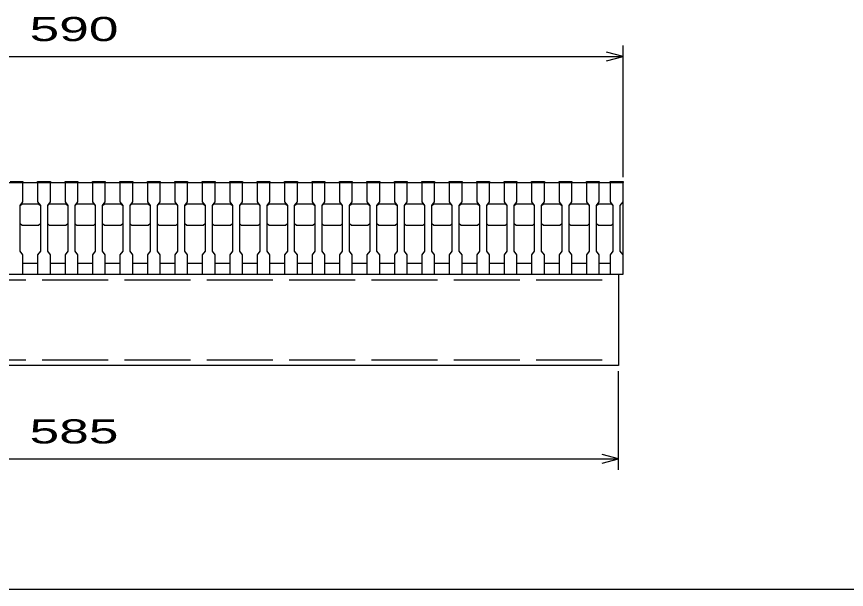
# Model space of a CAD drawing. Units: millimetres, scale not verified. Extents: x -1092 to 1039, y -770 to 632.
# Drawn here: x -589.5 to -135.9, y -687.9 to -374.7 of the extents above; entities that cross this region are included whole.
import ezdxf
from ezdxf.enums import TextEntityAlignment as Align

# ---------------------------------------------------------------- set-up
doc = ezdxf.new("R2010")
doc.units = ezdxf.units.MM
doc.header["$LTSCALE"] = 6
doc.linetypes.add('DASHED', pattern=[7.5, 6, -1.5])
for name, color, linetype, lineweight in [('0_2', 150, 'Continuous', 25), ('16', 3, 'Continuous', 25), ('22', 4, 'Continuous', 25)]:
    doc.layers.add(name, color=color, linetype=linetype, lineweight=lineweight)
doc.styles.add('ベクトル', font='')
doc.styles.get('ベクトル').set_extended_font_data('ベクトル')

msp = doc.modelspace()

# ---------------------------------------------------------------- linework, layer by layer
at = {"layer": '0_2'}
msp.add_line((1038.6, -687.9), (-1037.4, -687.9), dxfattribs=at)
at = {"layer": '16'}
for p, q in [((-848, -465.5), (-258, -465.5)), ((-593, -464.8), (-586, -464.8)), ((-586, -465.5), (-593, -465.5)), ((-586, -464.8), (-586, -465.5)), ((-586, -476), (-586, -465.5)), ((-578, -465.5), (-578, -464.8)), ((-578, -464.8), (-571, -464.8)), ((-578, -465.5), (-578, -476)), ((-571, -465.5), (-578, -465.5)), ((-571, -464.8), (-571, -465.5)), ((-571, -476), (-571, -465.5)), ((-563, -465.5), (-563, -464.8)), ((-563, -464.8), (-556, -464.8)), ((-563, -465.5), (-563, -476)), ((-556, -465.5), (-563, -465.5)), ((-556, -464.8), (-556, -465.5)), ((-556, -476), (-556, -465.5)), ((-548, -465.5), (-548, -464.8)), ((-548, -464.8), (-541, -464.8)), ((-548, -465.5), (-548, -476)), ((-541, -465.5), (-548, -465.5)), ((-541, -464.8), (-541, -465.5)), ((-541, -476), (-541, -465.5)), ((-533, -465.5), (-533, -464.8)), ((-533, -464.8), (-526, -464.8)), ((-533, -465.5), (-533, -476)), ((-526, -465.5), (-533, -465.5)), ((-526, -464.8), (-526, -465.5)), ((-526, -476), (-526, -465.5)), ((-518, -465.5), (-518, -464.8)), ((-518, -464.8), (-511, -464.8)), ((-518, -465.5), (-518, -476)), ((-511, -465.5), (-518, -465.5)), ((-511, -464.8), (-511, -465.5)), ((-511, -476), (-511, -465.5)), ((-503, -465.5), (-503, -464.8)), ((-503, -464.8), (-496, -464.8)), ((-503, -465.5), (-503, -476)), ((-496, -465.5), (-503, -465.5)), ((-496, -464.8), (-496, -465.5)), ((-496, -476), (-496, -465.5)), ((-488, -465.5), (-488, -464.8)), ((-488, -464.8), (-481, -464.8)), ((-488, -465.5), (-488, -476)), ((-481, -465.5), (-488, -465.5)), ((-481, -464.8), (-481, -465.5)), ((-481, -476), (-481, -465.5)), ((-473, -465.5), (-473, -464.8)), ((-473, -464.8), (-466, -464.8)), ((-473, -465.5), (-473, -476)), ((-466, -465.5), (-473, -465.5)), ((-466, -464.8), (-466, -465.5)), ((-466, -476), (-466, -465.5)), ((-458, -465.5), (-458, -464.8)), ((-458, -464.8), (-451, -464.8)), ((-458, -465.5), (-458, -476)), ((-451, -465.5), (-458, -465.5)), ((-451, -464.8), (-451, -465.5)), ((-451, -476), (-451, -465.5)), ((-443, -465.5), (-443, -464.8)), ((-443, -464.8), (-436, -464.8)), ((-443, -465.5), (-443, -476)), ((-436, -465.5), (-443, -465.5)), ((-436, -464.8), (-436, -465.5)), ((-436, -476), (-436, -465.5)), ((-428, -465.5), (-428, -464.8)), ((-428, -464.8), (-421, -464.8)), ((-428, -465.5), (-428, -476)), ((-421, -465.5), (-428, -465.5)), ((-421, -464.8), (-421, -465.5)), ((-421, -476), (-421, -465.5)), ((-413, -465.5), (-413, -464.8)), ((-413, -464.8), (-406, -464.8)), ((-413, -465.5), (-413, -476)), ((-406, -465.5), (-413, -465.5)), ((-406, -464.8), (-406, -465.5)), ((-406, -476), (-406, -465.5)), ((-398, -465.5), (-398, -464.8)), ((-398, -464.8), (-391, -464.8)), ((-398, -465.5), (-398, -476)), ((-391, -465.5), (-398, -465.5)), ((-391, -464.8), (-391, -465.5)), ((-391, -476), (-391, -465.5)), ((-383, -465.5), (-383, -464.8)), ((-383, -464.8), (-376, -464.8)), ((-383, -465.5), (-383, -476)), ((-376, -465.5), (-383, -465.5)), ((-376, -464.8), (-376, -465.5)), ((-376, -476), (-376, -465.5)), ((-368, -465.5), (-368, -464.8)), ((-368, -464.8), (-361, -464.8)), ((-368, -465.5), (-368, -476)), ((-361, -465.5), (-368, -465.5)), ((-361, -464.8), (-361, -465.5)), ((-361, -476), (-361, -465.5)), ((-353, -465.5), (-353, -464.8)), ((-353, -464.8), (-346, -464.8)), ((-353, -465.5), (-353, -476)), ((-346, -465.5), (-353, -465.5)), ((-346, -464.8), (-346, -465.5)), ((-346, -476), (-346, -465.5)), ((-338, -465.5), (-338, -464.8)), ((-338, -464.8), (-331, -464.8)), ((-338, -465.5), (-338, -476)), ((-331, -465.5), (-338, -465.5)), ((-331, -464.8), (-331, -465.5)), ((-331, -476), (-331, -465.5)), ((-323, -465.5), (-323, -464.8)), ((-323, -464.8), (-316, -464.8)), ((-323, -465.5), (-323, -476)), ((-316, -465.5), (-323, -465.5)), ((-316, -464.8), (-316, -465.5)), ((-316, -476), (-316, -465.5)), ((-308, -465.5), (-308, -464.8)), ((-308, -464.8), (-301, -464.8)), ((-308, -465.5), (-308, -476)), ((-301, -465.5), (-308, -465.5)), ((-301, -464.8), (-301, -465.5)), ((-301, -476), (-301, -465.5)), ((-293, -465.5), (-293, -464.8)), ((-293, -464.8), (-286, -464.8)), ((-293, -465.5), (-293, -476)), ((-286, -465.5), (-293, -465.5)), ((-286, -464.8), (-286, -465.5)), ((-286, -476), (-286, -465.5)), ((-278, -465.5), (-278, -464.8)), ((-278, -464.8), (-271, -464.8)), ((-278, -465.5), (-278, -476)), ((-271, -465.5), (-278, -465.5)), ((-271, -464.8), (-271, -465.5)), ((-271, -476), (-271, -465.5)), ((-265, -465.5), (-265, -464.8)), ((-265, -464.8), (-258, -464.8)), ((-265, -465.5), (-265, -476)), ((-258, -465.5), (-265, -465.5)), ((-258, -464.8), (-258, -465.5)), ((-258, -476), (-258, -465.5)), ((-258, -509.5), (-258, -465.5)), ((-587.5, -478), (-586, -476)), ((-578, -476), (-576.5, -478)), ((-572.5, -478), (-571, -476)), ((-563, -476), (-561.5, -478)), ((-557.5, -478), (-556, -476)), ((-548, -476), (-546.5, -478)), ((-542.5, -478), (-541, -476)), ((-533, -476), (-531.5, -478)), ((-527.5, -478), (-526, -476)), ((-518, -476), (-516.5, -478)), ((-512.5, -478), (-511, -476)), ((-503, -476), (-501.5, -478)), ((-497.5, -478), (-496, -476)), ((-488, -476), (-486.5, -478)), ((-482.5, -478), (-481, -476)), ((-473, -476), (-471.5, -478)), ((-467.5, -478), (-466, -476)), ((-458, -476), (-456.5, -478)), ((-452.5, -478), (-451, -476)), ((-443, -476), (-441.5, -478)), ((-437.5, -478), (-436, -476)), ((-428, -476), (-426.5, -478)), ((-422.5, -478), (-421, -476)), ((-413, -476), (-411.5, -478)), ((-407.5, -478), (-406, -476)), ((-398, -476), (-396.5, -478)), ((-392.5, -478), (-391, -476)), ((-383, -476), (-381.5, -478)), ((-377.5, -478), (-376, -476)), ((-368, -476), (-366.5, -478)), ((-362.5, -478), (-361, -476)), ((-353, -476), (-351.5, -478)), ((-347.5, -478), (-346, -476)), ((-338, -476), (-336.5, -478)), ((-332.5, -478), (-331, -476)), ((-323, -476), (-321.5, -478)), ((-317.5, -478), (-316, -476)), ((-308, -476), (-306.5, -478)), ((-302.5, -478), (-301, -476)), ((-293, -476), (-291.5, -478)), ((-287.5, -478), (-286, -476)), ((-278, -476), (-276.5, -478)), ((-272.5, -478), (-271, -476)), ((-265, -476), (-263.5, -478)), ((-259.5, -478), (-258, -476)), ((-587.5, -478), (-586.5, -477)), ((-587.5, -503), (-587.5, -478)), ((-586.5, -477), (-577.5, -477)), ((-577.5, -477), (-576.5, -478)), ((-576.5, -478), (-576.5, -503)), ((-572.5, -478), (-571.5, -477)), ((-572.5, -503), (-572.5, -478)), ((-571.5, -477), (-562.5, -477)), ((-562.5, -477), (-561.5, -478)), ((-561.5, -478), (-561.5, -503)), ((-557.5, -478), (-556.5, -477)), ((-557.5, -503), (-557.5, -478)), ((-556.5, -477), (-547.5, -477)), ((-547.5, -477), (-546.5, -478)), ((-546.5, -478), (-546.5, -503)), ((-542.5, -478), (-541.5, -477)), ((-542.5, -503), (-542.5, -478)), ((-541.5, -477), (-532.5, -477)), ((-532.5, -477), (-531.5, -478)), ((-531.5, -478), (-531.5, -503)), ((-527.5, -478), (-526.5, -477)), ((-527.5, -503), (-527.5, -478)), ((-526.5, -477), (-517.5, -477)), ((-517.5, -477), (-516.5, -478)), ((-516.5, -478), (-516.5, -503)), ((-512.5, -478), (-511.5, -477)), ((-512.5, -503), (-512.5, -478)), ((-511.5, -477), (-502.5, -477)), ((-502.5, -477), (-501.5, -478)), ((-501.5, -478), (-501.5, -503)), ((-497.5, -478), (-496.5, -477)), ((-497.5, -503), (-497.5, -478)), ((-496.5, -477), (-487.5, -477)), ((-487.5, -477), (-486.5, -478)), ((-486.5, -478), (-486.5, -503)), ((-482.5, -478), (-481.5, -477)), ((-482.5, -503), (-482.5, -478)), ((-481.5, -477), (-472.5, -477)), ((-472.5, -477), (-471.5, -478)), ((-471.5, -478), (-471.5, -503)), ((-467.5, -478), (-466.5, -477)), ((-467.5, -503), (-467.5, -478)), ((-466.5, -477), (-457.5, -477)), ((-457.5, -477), (-456.5, -478)), ((-456.5, -478), (-456.5, -503)), ((-452.5, -478), (-451.5, -477)), ((-452.5, -503), (-452.5, -478)), ((-451.5, -477), (-442.5, -477)), ((-442.5, -477), (-441.5, -478)), ((-441.5, -478), (-441.5, -503)), ((-437.5, -478), (-436.5, -477)), ((-437.5, -503), (-437.5, -478)), ((-436.5, -477), (-427.5, -477)), ((-427.5, -477), (-426.5, -478)), ((-426.5, -478), (-426.5, -503)), ((-422.5, -478), (-421.5, -477)), ((-422.5, -503), (-422.5, -478)), ((-421.5, -477), (-412.5, -477)), ((-412.5, -477), (-411.5, -478)), ((-411.5, -478), (-411.5, -503)), ((-407.5, -478), (-406.5, -477)), ((-407.5, -503), (-407.5, -478)), ((-406.5, -477), (-397.5, -477)), ((-397.5, -477), (-396.5, -478)), ((-396.5, -478), (-396.5, -503)), ((-392.5, -478), (-391.5, -477)), ((-392.5, -503), (-392.5, -478)), ((-391.5, -477), (-382.5, -477)), ((-382.5, -477), (-381.5, -478)), ((-381.5, -478), (-381.5, -503)), ((-377.5, -478), (-376.5, -477)), ((-377.5, -503), (-377.5, -478)), ((-376.5, -477), (-367.5, -477)), ((-367.5, -477), (-366.5, -478)), ((-366.5, -478), (-366.5, -503)), ((-362.5, -478), (-361.5, -477)), ((-362.5, -503), (-362.5, -478)), ((-361.5, -477), (-352.5, -477)), ((-352.5, -477), (-351.5, -478)), ((-351.5, -478), (-351.5, -503)), ((-347.5, -478), (-346.5, -477)), ((-347.5, -503), (-347.5, -478)), ((-346.5, -477), (-337.5, -477)), ((-337.5, -477), (-336.5, -478)), ((-336.5, -478), (-336.5, -503)), ((-332.5, -478), (-331.5, -477)), ((-332.5, -503), (-332.5, -478)), ((-331.5, -477), (-322.5, -477)), ((-322.5, -477), (-321.5, -478)), ((-321.5, -478), (-321.5, -503)), ((-317.5, -478), (-316.5, -477)), ((-317.5, -503), (-317.5, -478)), ((-316.5, -477), (-307.5, -477)), ((-307.5, -477), (-306.5, -478)), ((-306.5, -478), (-306.5, -503)), ((-302.5, -478), (-301.5, -477)), ((-302.5, -503), (-302.5, -478)), ((-301.5, -477), (-292.5, -477)), ((-292.5, -477), (-291.5, -478)), ((-291.5, -478), (-291.5, -503)), ((-287.5, -478), (-286.5, -477)), ((-287.5, -503), (-287.5, -478)), ((-286.5, -477), (-277.5, -477)), ((-277.5, -477), (-276.5, -478)), ((-276.5, -478), (-276.5, -503)), ((-272.5, -478), (-271.5, -477)), ((-272.5, -503), (-272.5, -478)), ((-271.5, -477), (-264.5, -477)), ((-264.5, -477), (-263.5, -478)), ((-263.5, -478), (-263.5, -503)), ((-259.5, -503), (-259.5, -478)), ((-586.5, -489), (-587.5, -488)), ((-577.5, -489), (-586.5, -489)), ((-576.5, -488), (-577.5, -489)), ((-571.5, -489), (-572.5, -488)), ((-562.5, -489), (-571.5, -489)), ((-561.5, -488), (-562.5, -489)), ((-556.5, -489), (-557.5, -488)), ((-547.5, -489), (-556.5, -489)), ((-546.5, -488), (-547.5, -489)), ((-541.5, -489), (-542.5, -488)), ((-532.5, -489), (-541.5, -489)), ((-531.5, -488), (-532.5, -489)), ((-526.5, -489), (-527.5, -488)), ((-517.5, -489), (-526.5, -489)), ((-516.5, -488), (-517.5, -489)), ((-511.5, -489), (-512.5, -488)), ((-502.5, -489), (-511.5, -489)), ((-501.5, -488), (-502.5, -489)), ((-496.5, -489), (-497.5, -488)), ((-487.5, -489), (-496.5, -489)), ((-486.5, -488), (-487.5, -489)), ((-481.5, -489), (-482.5, -488)), ((-472.5, -489), (-481.5, -489)), ((-471.5, -488), (-472.5, -489)), ((-466.5, -489), (-467.5, -488)), ((-457.5, -489), (-466.5, -489)), ((-456.5, -488), (-457.5, -489)), ((-451.5, -489), (-452.5, -488)), ((-442.5, -489), (-451.5, -489)), ((-441.5, -488), (-442.5, -489)), ((-436.5, -489), (-437.5, -488)), ((-427.5, -489), (-436.5, -489)), ((-426.5, -488), (-427.5, -489)), ((-421.5, -489), (-422.5, -488)), ((-412.5, -489), (-421.5, -489)), ((-411.5, -488), (-412.5, -489)), ((-406.5, -489), (-407.5, -488)), ((-397.5, -489), (-406.5, -489)), ((-396.5, -488), (-397.5, -489)), ((-391.5, -489), (-392.5, -488)), ((-382.5, -489), (-391.5, -489)), ((-381.5, -488), (-382.5, -489)), ((-376.5, -489), (-377.5, -488)), ((-367.5, -489), (-376.5, -489)), ((-366.5, -488), (-367.5, -489)), ((-361.5, -489), (-362.5, -488)), ((-352.5, -489), (-361.5, -489)), ((-351.5, -488), (-352.5, -489)), ((-346.5, -489), (-347.5, -488)), ((-337.5, -489), (-346.5, -489)), ((-336.5, -488), (-337.5, -489)), ((-331.5, -489), (-332.5, -488)), ((-322.5, -489), (-331.5, -489)), ((-321.5, -488), (-322.5, -489)), ((-316.5, -489), (-317.5, -488)), ((-307.5, -489), (-316.5, -489)), ((-306.5, -488), (-307.5, -489)), ((-301.5, -489), (-302.5, -488)), ((-292.5, -489), (-301.5, -489)), ((-291.5, -488), (-292.5, -489)), ((-286.5, -489), (-287.5, -488)), ((-277.5, -489), (-286.5, -489)), ((-276.5, -488), (-277.5, -489)), ((-271.5, -489), (-272.5, -488)), ((-264.5, -489), (-271.5, -489)), ((-263.5, -488), (-264.5, -489)), ((-586, -505), (-587.5, -503)), ((-576.5, -503), (-578, -505)), ((-571, -505), (-572.5, -503)), ((-561.5, -503), (-563, -505)), ((-556, -505), (-557.5, -503)), ((-546.5, -503), (-548, -505)), ((-541, -505), (-542.5, -503)), ((-531.5, -503), (-533, -505)), ((-526, -505), (-527.5, -503)), ((-516.5, -503), (-518, -505)), ((-511, -505), (-512.5, -503)), ((-501.5, -503), (-503, -505)), ((-496, -505), (-497.5, -503)), ((-486.5, -503), (-488, -505)), ((-481, -505), (-482.5, -503)), ((-471.5, -503), (-473, -505)), ((-466, -505), (-467.5, -503)), ((-456.5, -503), (-458, -505)), ((-451, -505), (-452.5, -503)), ((-441.5, -503), (-443, -505)), ((-436, -505), (-437.5, -503)), ((-426.5, -503), (-428, -505)), ((-421, -505), (-422.5, -503)), ((-411.5, -503), (-413, -505)), ((-406, -505), (-407.5, -503)), ((-396.5, -503), (-398, -505)), ((-391, -505), (-392.5, -503)), ((-381.5, -503), (-383, -505)), ((-376, -505), (-377.5, -503)), ((-366.5, -503), (-368, -505)), ((-361, -505), (-362.5, -503)), ((-351.5, -503), (-353, -505)), ((-346, -505), (-347.5, -503)), ((-336.5, -503), (-338, -505)), ((-331, -505), (-332.5, -503)), ((-321.5, -503), (-323, -505)), ((-316, -505), (-317.5, -503)), ((-306.5, -503), (-308, -505)), ((-301, -505), (-302.5, -503)), ((-291.5, -503), (-293, -505)), ((-286, -505), (-287.5, -503)), ((-276.5, -503), (-278, -505)), ((-271, -505), (-272.5, -503)), ((-263.5, -503), (-265, -505)), ((-258, -505), (-259.5, -503)), ((-586, -515.5), (-586, -505)), ((-578, -505), (-578, -515.5)), ((-571, -515.5), (-571, -505)), ((-563, -505), (-563, -515.5)), ((-556, -515.5), (-556, -505)), ((-548, -505), (-548, -515.5)), ((-541, -515.5), (-541, -505)), ((-533, -505), (-533, -515.5)), ((-526, -515.5), (-526, -505)), ((-518, -505), (-518, -515.5)), ((-511, -515.5), (-511, -505)), ((-503, -505), (-503, -515.5)), ((-496, -515.5), (-496, -505)), ((-488, -505), (-488, -515.5)), ((-481, -515.5), (-481, -505)), ((-473, -505), (-473, -515.5)), ((-466, -515.5), (-466, -505)), ((-458, -505), (-458, -515.5)), ((-451, -515.5), (-451, -505)), ((-443, -505), (-443, -515.5)), ((-436, -515.5), (-436, -505)), ((-428, -505), (-428, -515.5)), ((-421, -515.5), (-421, -505)), ((-413, -505), (-413, -515.5)), ((-406, -515.5), (-406, -505)), ((-398, -505), (-398, -515.5)), ((-391, -515.5), (-391, -505)), ((-383, -505), (-383, -515.5)), ((-376, -515.5), (-376, -505)), ((-368, -505), (-368, -515.5)), ((-361, -515.5), (-361, -505)), ((-353, -505), (-353, -515.5)), ((-346, -515.5), (-346, -505)), ((-338, -505), (-338, -515.5)), ((-331, -515.5), (-331, -505)), ((-323, -505), (-323, -515.5)), ((-316, -515.5), (-316, -505)), ((-308, -505), (-308, -515.5)), ((-301, -515.5), (-301, -505)), ((-293, -505), (-293, -515.5)), ((-286, -515.5), (-286, -505)), ((-278, -505), (-278, -515.5)), ((-271, -515.5), (-271, -505)), ((-265, -505), (-265, -515.5)), ((-258, -515.5), (-258, -505)), ((-586, -509.5), (-578, -509.5)), ((-571, -509.5), (-563, -509.5)), ((-556, -509.5), (-548, -509.5)), ((-541, -509.5), (-533, -509.5)), ((-526, -509.5), (-518, -509.5)), ((-511, -509.5), (-503, -509.5)), ((-496, -509.5), (-488, -509.5)), ((-481, -509.5), (-473, -509.5)), ((-466, -509.5), (-458, -509.5)), ((-451, -509.5), (-443, -509.5)), ((-436, -509.5), (-428, -509.5)), ((-421, -509.5), (-413, -509.5)), ((-406, -509.5), (-398, -509.5)), ((-391, -509.5), (-383, -509.5)), ((-376, -509.5), (-368, -509.5)), ((-361, -509.5), (-353, -509.5)), ((-346, -509.5), (-338, -509.5)), ((-331, -509.5), (-323, -509.5)), ((-316, -509.5), (-308, -509.5)), ((-301, -509.5), (-293, -509.5)), ((-286, -509.5), (-278, -509.5)), ((-271, -509.5), (-265, -509.5)), ((-845.5, -515.5), (-260.5, -515.5)), ((-593, -515.5), (-586, -515.5)), ((-578, -515.5), (-571, -515.5)), ((-563, -515.5), (-556, -515.5)), ((-548, -515.5), (-541, -515.5)), ((-533, -515.5), (-526, -515.5)), ((-518, -515.5), (-511, -515.5)), ((-503, -515.5), (-496, -515.5)), ((-488, -515.5), (-481, -515.5)), ((-473, -515.5), (-466, -515.5)), ((-458, -515.5), (-451, -515.5)), ((-443, -515.5), (-436, -515.5)), ((-428, -515.5), (-421, -515.5)), ((-413, -515.5), (-406, -515.5)), ((-398, -515.5), (-391, -515.5)), ((-383, -515.5), (-376, -515.5)), ((-368, -515.5), (-361, -515.5)), ((-353, -515.5), (-346, -515.5)), ((-338, -515.5), (-331, -515.5)), ((-323, -515.5), (-316, -515.5)), ((-308, -515.5), (-301, -515.5)), ((-293, -515.5), (-286, -515.5)), ((-278, -515.5), (-271, -515.5)), ((-265, -515.5), (-258, -515.5)), ((-260.5, -515.5), (-260.5, -565.5)), ((-260.5, -565.5), (-845.5, -565.5))]:
    msp.add_line(p, q, dxfattribs=at)
at = {"layer": '16', "linetype": 'DASHED'}
for p, q in [((-845.5, -518.7), (-260.5, -518.7)), ((-845.5, -562.3), (-260.5, -562.3))]:
    msp.add_line(p, q, dxfattribs=at)
at = {"layer": '22'}
for p, q in [((-258, -396.5), (-267, -394.1)), ((-258, -462.5), (-258, -390.5)), ((-848, -396.5), (-258, -396.5)), ((-267, -398.9), (-258, -396.5)), ((-260.5, -622.5), (-260.5, -568.5)), ((-845.5, -616.5), (-260.5, -616.5)), ((-260.5, -616.5), (-269.5, -614.1)), ((-269.5, -618.9), (-260.5, -616.5))]:
    msp.add_line(p, q, dxfattribs=at)

# ---------------------------------------------------------------- texts
at = {"layer": '22', "color": 2, "style": 'ベクトル', "width": 1.65}
for s, p in [(' 590 ', (-590.5, -381.5)), (' 585 ', (-590.5, -601.5))]:
    msp.add_text(s, height=13.2, dxfattribs=at).set_placement(p, align=Align.MIDDLE_LEFT)

doc.saveas('drawing.dxf')
